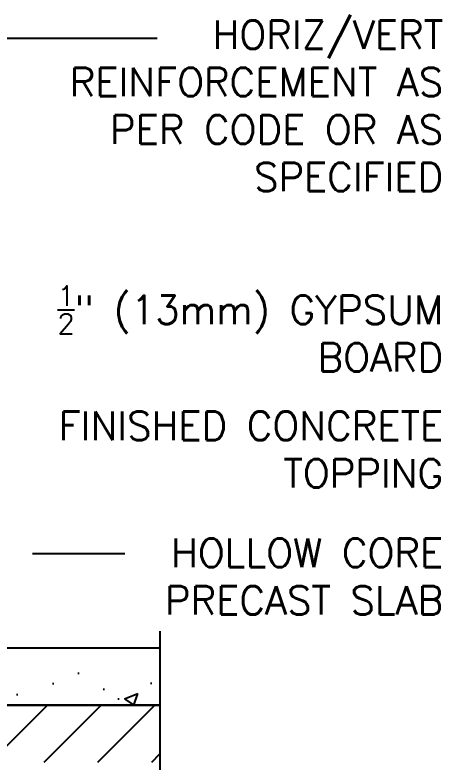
# Model space of a CAD drawing. Header units: inches. Extents: x 75 to 122.9, y 107.2 to 177.2.
# Drawn here: x 111.62 to 122.86, y 153.4 to 173.08 of the extents above; entities that cross this region are included whole.
import ezdxf

# ---------------------------------------------------------------- set-up
doc = ezdxf.new("R2010")
doc.units = ezdxf.units.IN
doc.header["$LTSCALE"] = 0.5
doc.header["$MEASUREMENT"] = 0
for name, color, linetype in [('HATCH', 12, 'Continuous'), ('line25', 2, 'Continuous'), ('LINE9', 9, 'Continuous'), ('TEXT', 4, 'Continuous')]:
    doc.layers.add(name, color=color, linetype=linetype)
doc.styles.add('DIM', font='romans.shx', dxfattribs={"width": 0.7})
doc.styles.add('ROMANS', font='romans.shx', dxfattribs={"height": 0.75})
doc.dimstyles.new('ext_12', dxfattribs={"dimscale": 12, "dimtxt": 0.09375, "dimasz": 0.09375, "dimexe": 0.09375, "dimexo": 0.0625, "dimgap": 0.0625, "dimtad": 1, "dimdec": 1, "dimzin": 3, "dimdsep": 46, "dimlunit": 4, "dimtxsty": 'DIM', "dimcen": 0.09, "dimdle": 0.09375, "dimclrt": 4, "dimadec": 0, "dimazin": 0, "dimtfac": 1, "dimtdec": 1, "dimtmove": 2, "dimatfit": 3, "dimfxl": 1, "dimfrac": 2, "dimtolj": 1, "dimtzin": 0, "dimarcsym": 0})
pattern_1 = [(50, (0, 0), (3.586300913003767, -0.3137606749129755), [0.375, -4.125]), (355, (0, 0), (-0.693756668065, 3.760960668500059), [0.3, -3.3]), (100.4514, (0.2988584, -0.0261467), (2.892546908570108, 3.447197710304768), [0.31870095, -3.50571056]), (46.18420000000001, (0, 1), (5.336205243128222, -0.8275950716450904), [0.5625, -6.1875]), (96.6356, (0.444683725, 0.931033465), (4.673313527743517, 4.870589354502209), [0.47805144, -5.258565]), (351.1842, (0, 1), (4.673309725668136, 4.870593004626623), [0.45, -4.95]), (21, (0.5, 0.75), (2.984535260592308, -2.013094453326694), [0.375, -4.125]), (326.0000000000001, (0.5, 0.75), (1.216576659607909, 3.625750225234265), [0.3, -3.3]), (71.4514, (0.748711165, 0.58224197), (4.20111314290745, 1.612652483549762), [0.31870095, -3.50571056]), (37.50000000000001, (0, 0), (0.06079927658645334, 1.664469269156557), [0, -3.26, 0, -3.35, 0, -3.3125]), (7.499999999999999, (0, 0), (1.315347687210743, 1.972058559411801), [0, -1.91, 0, -3.185, 0, -1.2625]), (327.5, (-1.115, 0), (2.669112180862045, -0.112774358671899), [0, -1.25, 0, -3.9, 0, -5.175]), (317.5, (-1.615, 0), (2.915930846711931, 0.5005249116615882), [0, -1.625, 0, -2.59, 0, -3.675])]

msp = doc.modelspace()

# ---------------------------------------------------------------- hatches: boundary and pattern name
at = {"layer": 'HATCH'}
h = msp.add_hatch(dxfattribs=at)
h.set_pattern_fill('AR-CONC', color=256, scale=0.5, style=0)
h.set_pattern_definition(pattern_1)
h.paths.add_polyline_path([(112.0764996278637, 154.9011198694828), (112.0764996278637, 155.9011198694828), (106.8031401230362, 155.9011198694829), (106.8031401230362, 154.9011198694828)])
h.paths.add_polyline_path([(107.7685966631555, 155.378659873992), (107.7685966631553, 155.253659873992), (107.3935966631553, 155.253659873992), (107.3935966631553, 155.378659873992)])
h = msp.add_hatch(dxfattribs=at)
h.set_pattern_fill('AR-CONC', color=256, scale=0.5, style=0)
h.set_pattern_definition(pattern_1)
h.paths.add_polyline_path([(115.4330541723251, 155.9011198694828), (112.0764996278637, 155.9011198694828), (112.0764996278637, 155.7609882386269), (112.0764996278637, 154.9011198694828), (115.4330541723251, 154.9011198694828)])
h = msp.add_hatch(dxfattribs=at)
h.set_pattern_fill('ANSI31', color=256, scale=8, style=0)
h.set_pattern_definition([(45, (0, 0), (-0.7071067811865475, 0.7071067811865476), [])])
h.paths.add_polyline_path([(115.4330541723251, 153.4011198694828), (115.4330541723251, 154.9011198694828), (100.6781401230362, 154.9011198694828), (100.6781401230362, 153.4011198694828)])

# ---------------------------------------------------------------- linework, layer by layer
at = {"layer": 'line25'}
for p, q in [((115.4330541723251, 154.9011198694828), (100.6781401230362, 154.9011198694829)), ((100.6781401230362, 154.9011198694828), (115.4330541723251, 154.9011198694828))]:
    msp.add_line(p, q, dxfattribs=at)
at = {"layer": 'LINE9'}
for points in [[(115.4330541723251, 156.8465133312195), (115.4330541723251, 150.9011198694828), (114.4330541723251, 149.9011198694828), (115.4330541723251, 149.9011198694828), (116.4330541723251, 149.9011198694828), (115.4330541723251, 148.9011198694828), (115.4330541723251, 144.5471720682203)], [(115.4330541723251, 156.4011198694828), (106.8031401230362, 156.4011198694829)]]:
    msp.add_lwpolyline(points, dxfattribs=at)
at = {"layer": 'TEXT'}
msp.add_line((114.5123996762213, 158.8894850758096), (112.0764996278637, 158.8894850758096), dxfattribs=at)
msp.add_lwpolyline([(112.0764996278637, 154.680988238627, 0, 0.36, 0), (112.0764996278637, 155.7609882386269, 0, 0, 0), (112.0764996278637, 158.8894850758096, 0, 0, 0)], format="xyseb", dxfattribs=at)

# ---------------------------------------------------------------- texts
at = {"layer": 'TEXT', "char_height": 0.75, "width": 12.02995102836537, "attachment_point": 6, "style": 'ROMANS'}
for s, insert in [('\\A1;HORIZ/VERT REINFORCEMENT AS PER CODE OR AS SPECIFIED', (122.8955495988425, 170.688158961277)), ('\\A1;{\\H0.7x;\\S1/2;}" (13mm) GYPSUM BOARD', (122.8955495988425, 164.8149725860224)), ('\\A1;FINISHED CONCRETE TOPPING', (122.8955495988425, 161.633324474084)), ('\\A1;HOLLOW CORE PRECAST SLAB', (122.8955495988425, 158.2877304720882))]:
    msp.add_mtext(s, dxfattribs=dict(at, insert=insert))

# ---------------------------------------------------------------- leaders
at = {"layer": 'TEXT'}
msp.add_leader([(101.1781401230353, 172.4722705726285), (115.3649662019614, 172.4722705726285)], dimstyle='ext_12', override={"dimgap": 0.0625, "dimtad": 0}, dxfattribs=at)
msp.add_leader([(100.636112588509, 160.876100439238), (109.5345303659915, 172.4722705726285), (115.3649662019614, 172.4722705726285)], dimstyle='ext_12', dxfattribs=at)

doc.saveas('drawing.dxf')
